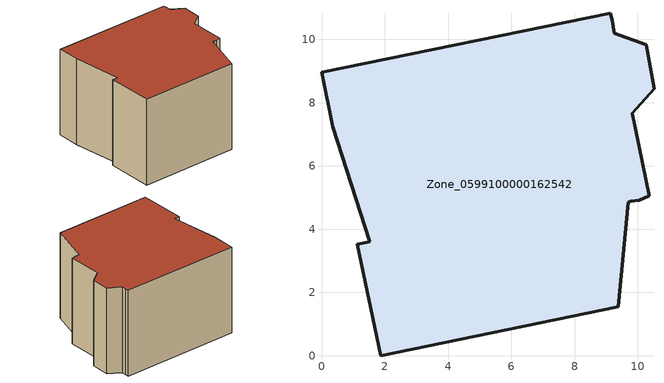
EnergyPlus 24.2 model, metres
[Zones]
Zone_0599100000162542
 floor ground (C_G): 10.36,5.05 10.05,4.92 9.78,4.88 9.69,4.85 9.39,1.55 1.87,0 1.14,3.52 1.53,3.6 0.36,7.24 0,8.96 9.12,10.82 9.2,10.6 9.26,10.19 10.27,9.82 10.51,8.43 9.82,7.66 z0
 wall outside (C_F): 1.53,3.6 1.14,3.52 1.87,0 9.39,1.55 9.69,4.85 9.78,4.88 10.05,4.92 10.36,5.05 9.82,7.66 10.51,8.43 10.27,9.82 9.26,10.19 9.2,10.6 9.12,10.82 0,8.96 0.36,7.24 1.53,3.6 z0:6.76
 roof outside (C_R): 10.05,4.92 10.36,5.05 9.82,7.66 10.51,8.43 10.27,9.82 9.26,10.19 9.2,10.6 9.12,10.82 0,8.96 0.36,7.24 1.53,3.6 1.14,3.52 1.87,0 9.39,1.55 9.69,4.85 9.78,4.88 z6.76
[BUILDING]
Pand.0599100000162542: North Axis=0; Terrain=City; Loads Convergence Tolerance Value=0.04; Temperature Convergence Tolerance Value=0.4; Solar Distribution=FullExterior; Maximum Number of Warmup Days=25; Minimum Number of Warmup Days=1
[Site:Location]
Rotterdam.The.Hague.AP_ZH_NLD Design_Conditions: Latitude=51.96; Longitude=4.45; Time Zone=1; Elevation=-4.5
[SITE:GROUNDTEMPERATURE:BUILDINGSURFACE]
18, 18, 18, 18, 18, 18, 18, 18, 18, 18, 18, 18
[MATERIAL] Thermal Absorptance=0.9; Solar Absorptance=0.7; Visible Absorptance=0.7
Name | Roughness | Thickness | Conductivity | Density | Specific Heat
G.D.1965 | MediumSmooth | 0.15 | 1 | 540 | 1210
F.D.1965 | Rough | 0.3 | 0.857143 | 1920 | 840
R.D.1965 | MediumRough | 0.2 | 0.08 | 1500 | 1000
[CONSTRUCTION]
C_G: G.D.1965
C_F: F.D.1965
C_R: R.D.1965
[ZONE]
Zone_0599100000162542: Type=1; Multiplier=1; Ceiling Height=Autocalculate; Volume=Autocalculate; Floor Area=autocalculate; Part of Total Floor Area=Yes
[ZONEINFILTRATION:DESIGNFLOWRATE]
Infil_Zone_0599100000162542: Zone or ZoneList or Space or SpaceList=Zone_0599100000162542; Schedule=AlwaysOn; Design Flow Rate Calculation Method=Flow/Area; Flow Rate per Floor Area=0.0042; Constant Term Coefficient=1; Temperature Term Coefficient=0; Velocity Term Coefficient=0; Velocity Squared Term Coefficient=0
[HVACTEMPLATE:ZONE:IDEALLOADSAIRSYSTEM]
Zone_0599100000162542: Maximum Heating Supply Air Temperature=50; Minimum Cooling Supply Air Temperature=13; Maximum Heating Supply Air Humidity Ratio=0.0156; Minimum Cooling Supply Air Humidity Ratio=0.0077; Heating Limit=NoLimit; Cooling Limit=NoLimit; Dehumidification Control Type=ConstantSensibleHeatRatio; Cooling Sensible Heat Ratio=0.7; Dehumidification Setpoint=60; Humidification Control Type=None; Humidification Setpoint=30; Outdoor Air Method=None; Outdoor Air Flow Rate per Person=0.00944; Outdoor Air Flow Rate per Zone Floor Area=0; Outdoor Air Flow Rate per Zone=0; Demand Controlled Ventilation Type=None; Outdoor Air Economizer Type=NoEconomizer; Heat Recovery Type=None; Sensible Heat Recovery Effectiveness=0.7; Latent Heat Recovery Effectiveness=0.65
[ZONECONTROL:THERMOSTAT]
ThermostatControl_Zone_0599100000162542: Zone or ZoneList=Zone_0599100000162542; Control Type Schedule=DualSetpointControlType; Control 1=Thermostat_Zone_0599100000162542; Temperature Difference Between Cutout And Setpoint=0
[THERMOSTATSETPOINT:DUALSETPOINT]
Thermostat_Zone_0599100000162542: Heating Setpoint Temperature Schedule=HeatingSetpoint_Zone_0599100000162542; Cooling Setpoint Temperature Schedule=CoolingSetpoint_Zone_0599100000162542
[SCHEDULE:COMPACT]
HeatingSetpoint_Zone_0599100000162542: Through: 12/31, For: AllDays, Until: 24:00, 21
CoolingSetpoint_Zone_0599100000162542: Through: 12/31, For: AllDays, Until: 24:00, 24
DualSetpointControlType: Through: 12/31, For: AllDays, Until: 24:00, 4
AlwaysOn: Through: 12/31, For: AllDays, Until: 24:00, 1
